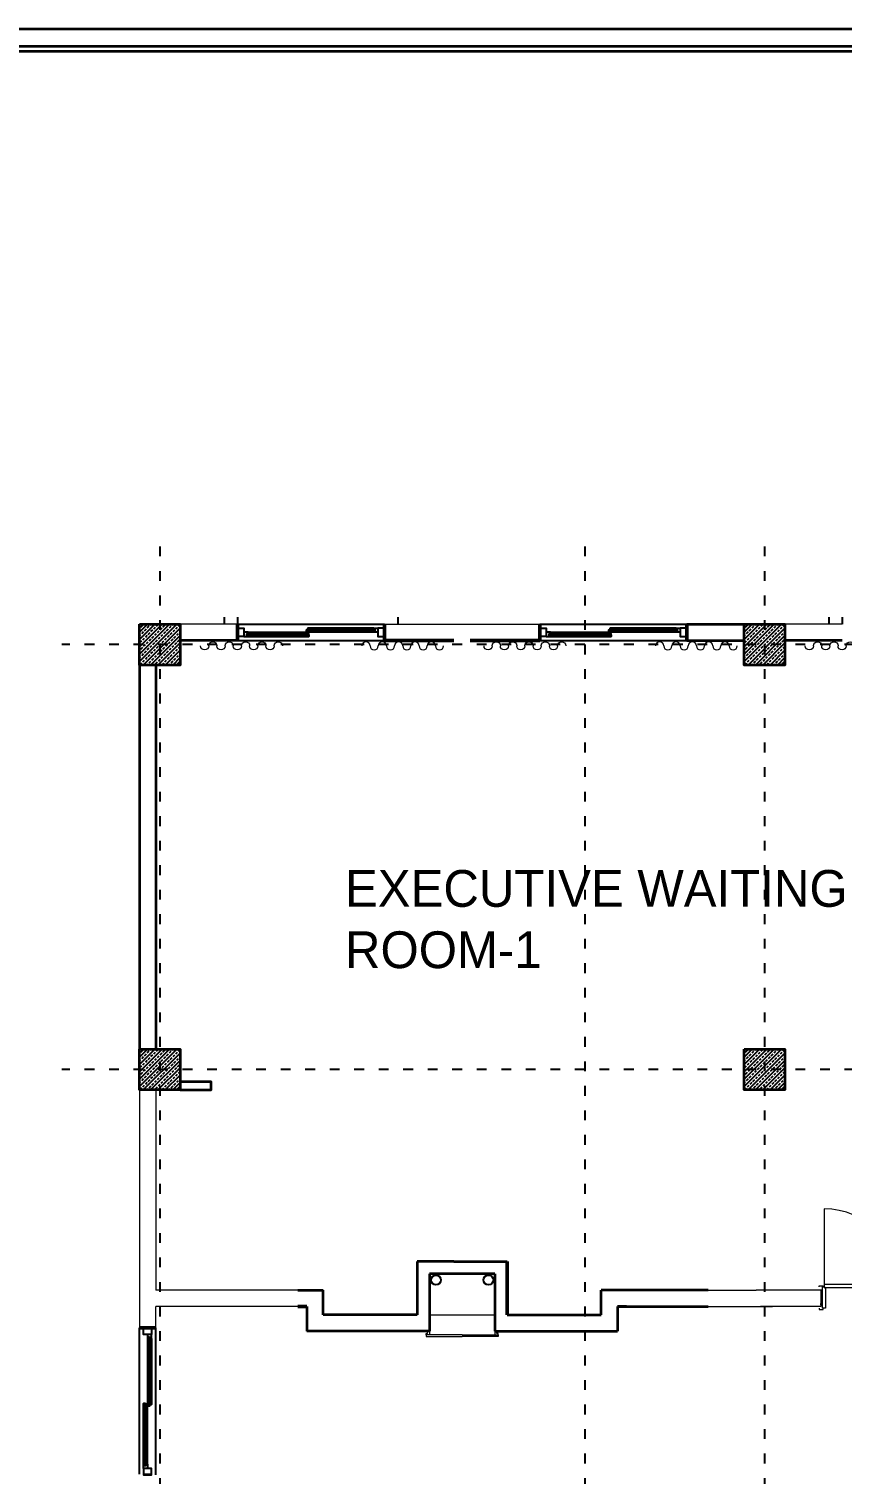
# Model space of a CAD drawing. Header units: millimetres. Extents: x 626118 to 667468, y 4481694 to 4492717.
# Drawn here: x 645914 to 646910, y 4484726 to 4486494 of the extents above; entities that cross this region are included whole.
import ezdxf

# ---------------------------------------------------------------- set-up
doc = ezdxf.new("R2010")
doc.units = ezdxf.units.MM
doc.linetypes.add('ACAD_ISO03W100', pattern=[30, 12, -18])
doc.linetypes.add('DUZ', pattern=[500, 500])
doc.layers.get('0').update_dxf_attribs({"color": 1, "linetype": 'DUZ'})
for name, color, linetype in [('AGAC', 116, 'Continuous'), ('KOLTAR_F', 145, 'Continuous'), ('PEN', 161, 'Continuous'), ('söve', 26, 'DUZ'), ('TESİSAT', 57, 'Continuous')]:
    doc.layers.add(name, color=color, linetype=linetype)
for name, color, linetype, lineweight in [('cam', 143, 'Continuous', 20), ('DUV', 220, 'Continuous', 50), ('DUVAR', 7, 'Continuous', 35), ('FE_PERDE', 205, 'Continuous', 15), ('gor25', 142, 'Continuous', 25), ('iç duvar', 7, 'Continuous', 50), ('KAPEN', 151, 'Continuous', 9), ('KOLON_F', 3, 'Continuous', 35)]:
    doc.layers.add(name, color=color, linetype=linetype, lineweight=lineweight)

# ---------------------------------------------------------------- blocks, each defined once
blk = doc.blocks.new('GEN_BLOCK00601')
at = {"linetype": 'Continuous', "ltscale": 50}
for centre, start, end in [((50, 50), 0, 180), ((150, 50), 180, 0), ((250, 50), 0, 180), ((350, 50), 180, 0), ((450, 50), 0, 180), ((550, 50), 180, 0), ((650, 50), 0, 180), ((750, 50), 180, 0), ((850, 50), 0, 180), ((950, 50), 180, 0)]:
    blk.add_arc(centre, 50, start, end, dxfattribs=at)
for tag in ['FLOOR', 'Sfb']:
    blk.add_attdef(tag, (0, 0), '', height=1)
blk = doc.blocks.new('K210')
for p, q in [((0.04, 0.985), (0.04, 0.032)), ((0.04, 0.032), (0.047, 0.032)), ((0.047, 0.032), (0.047, 0.022)), ((0.047, 0.022), (0.953, 0.022)), ((0.953, 0.032), (0.96, 0.032)), ((0.953, 0.022), (0.953, 0.032)), ((0.96, 0.032), (0.96, 0.065))]:
    blk.add_line(p, q)
for points in [[(-0.02, 0.03), (-0.02, 0.045), (0.03, 0.045), (0.03, 0.03)], [(0.04, 0.065), (0.96, 0.065)], [(1.02, 0.03), (1.02, 0.045), (0.97, 0.045), (0.97, 0.03)], [(0.02, -0.19), (0, -0.19), (0.02, -0.01), (0, -0.01)], [(0.98, -0.19), (1, -0.19), (0.98, -0.01), (1, -0.01)], [(-0.02, -0.23), (-0.02, -0.245), (0.03, -0.245), (0.03, -0.23)], [(1.02, -0.23), (1.02, -0.245), (0.97, -0.245), (0.97, -0.23)]]:
    blk.add_lwpolyline(points)
for points in [[(0.02, 0.03), (0.045, 0.03), (0.045, 0.02), (0.06, 0.02), (0.06, -0.23), (0.02, -0.23)], [(0.98, 0.03), (0.955, 0.03), (0.955, 0.02), (0.94, 0.02), (0.94, -0.23), (0.98, -0.23)]]:
    blk.add_lwpolyline(points, close=True)
blk.add_arc((0.04, 0.065), 0.92, 0, 90)

msp = doc.modelspace()

# ---------------------------------------------------------------- hatches: boundary and pattern name
at = {"layer": 'KOLTAR_F'}
h = msp.add_hatch(dxfattribs=at)
h.set_pattern_fill('ANSI33', color=256, style=0)
h.set_pattern_definition([(45, (-14533.9357, -18646.6584), (-4.4901280605, 4.4901280605), []), (45, (-14529.4456, -18646.6584), (-4.4901280605, 4.4901280605), [3.175, -1.5875])])
h.paths.add_polyline_path([(646049.54, 4485765.81), (646099.54, 4485765.81), (646099.54, 4485715.81), (646049.54, 4485715.81)])
h = msp.add_hatch(dxfattribs=at)
h.set_pattern_fill('ANSI33', color=256, style=0)
h.set_pattern_definition([(45, (-13793.9357, -18646.6584), (-4.4901280605, 4.4901280605), []), (45, (-13789.4456, -18646.6584), (-4.4901280605, 4.4901280605), [3.175, -1.5875])])
h.paths.add_polyline_path([(646789.54, 4485765.81), (646839.54, 4485765.81), (646839.54, 4485715.81), (646789.54, 4485715.81)])
h = msp.add_hatch(dxfattribs=at)
h.set_pattern_fill('ANSI33', color=256, style=0)
h.set_pattern_definition([(45, (-14533.9357, -19166.6584), (-4.4901280605, 4.4901280605), []), (45, (-14529.4456, -19166.6584), (-4.4901280605, 4.4901280605), [3.175, -1.5875])])
h.paths.add_polyline_path([(646049.54, 4485245.81), (646099.54, 4485245.81), (646099.54, 4485195.81), (646049.54, 4485195.81)])
h = msp.add_hatch(dxfattribs=at)
h.set_pattern_fill('ANSI33', color=256, style=0)
h.set_pattern_definition([(45, (-13793.9357, -19166.6584), (-4.4901280605, 4.4901280605), []), (45, (-13789.4456, -19166.6584), (-4.4901280605, 4.4901280605), [3.175, -1.5875])])
h.paths.add_polyline_path([(646789.54, 4485245.81), (646839.54, 4485245.81), (646839.54, 4485195.81), (646789.54, 4485195.81)])

# ---------------------------------------------------------------- linework, layer by layer
at = {"color": 232, "linetype": 'ACAD_ISO03W100'}
for p, q in [((646074.54, 4485860.81), (646074.54, 4482730.81)), ((646594.54, 4485860.81), (646594.54, 4482730.81)), ((646814.54, 4485860.81), (646814.54, 4482730.81)), ((649894.54, 4485740.81), (645954.54, 4485740.81)), ((649894.54, 4485220.81), (645954.54, 4485220.81))]:
    msp.add_line(p, q, dxfattribs=at)
at = {"layer": 'AGAC'}
for p, q in [((646169.54, 4485765.81), (646349.54, 4485765.81)), ((646539.54, 4485765.81), (646719.54, 4485765.81)), ((646169.54, 4485745.81), (646349.54, 4485745.81)), ((646539.54, 4485745.81), (646719.54, 4485745.81)), ((646049.54, 4484725.81), (646049.54, 4484904.82)), ((646069.54, 4484724.82), (646069.54, 4484904.82))]:
    msp.add_line(p, q, dxfattribs=at)
at = {"layer": 'cam'}
for p, q in [((646181.04, 4485753.81), (646257.04, 4485753.81)), ((646181.04, 4485753.31), (646257.04, 4485753.31)), ((646181.04, 4485752.81), (646257.04, 4485752.81)), ((646338.04, 4485758.81), (646254.04, 4485758.81)), ((646338.04, 4485758.31), (646254.04, 4485758.31)), ((646338.04, 4485757.81), (646254.04, 4485757.81)), ((646551.04, 4485753.81), (646627.04, 4485753.81)), ((646551.04, 4485753.31), (646627.04, 4485753.31)), ((646551.04, 4485752.81), (646627.04, 4485752.81)), ((646708.04, 4485758.81), (646624.04, 4485758.81)), ((646708.04, 4485758.31), (646624.04, 4485758.31)), ((646708.04, 4485757.81), (646624.04, 4485757.81)), ((646061.54, 4484893.32), (646061.54, 4484809.32)), ((646061.54, 4484893.32), (646061.54, 4484809.32)), ((646062.04, 4484893.32), (646062.04, 4484809.32)), ((646062.04, 4484893.32), (646062.04, 4484809.32)), ((646062.54, 4484893.32), (646062.54, 4484809.32)), ((646062.54, 4484893.32), (646062.54, 4484809.32)), ((646056.54, 4484736.32), (646056.54, 4484812.32)), ((646057.04, 4484736.32), (646057.04, 4484812.32)), ((646057.54, 4484736.32), (646057.54, 4484812.32))]:
    msp.add_line(p, q, dxfattribs=at)
at = {"layer": 'DUV'}
for p, q in [((646169.54, 4485745.81), (646169.54, 4485765.81)), ((646349.54, 4485745.81), (646349.54, 4485765.81)), ((646539.54, 4485745.81), (646539.54, 4485765.81)), ((646539.54, 4485745.81), (646539.54, 4485765.81)), ((646539.54, 4485745.81), (646539.54, 4485765.81)), ((646719.54, 4485745.81), (646719.54, 4485765.81)), ((646719.54, 4485745.81), (646719.54, 4485765.81)), ((646719.54, 4485745.81), (646719.54, 4485765.81)), ((646349.54, 4485745.81), (646434.54, 4485745.81)), ((646539.54, 4485745.81), (646454.54, 4485745.81)), ((646499.54, 4484985.81), (646499.54, 4484920.81)), ((646243.43, 4484930.81), (646254.54, 4484930.81)), ((646049.54, 4484904.82), (646069.54, 4484904.82)), ((646049.54, 4484904.82), (646069.54, 4484904.82))]:
    msp.add_line(p, q, dxfattribs=at)
at = {"layer": 'DUVAR'}
for p, q in [((646169.54, 4485745.81), (646169.54, 4485765.81)), ((646349.54, 4485745.81), (646349.54, 4485765.81)), ((646539.54, 4485745.81), (646539.54, 4485765.81)), ((646719.54, 4485765.81), (646789.54, 4485765.81)), ((646719.54, 4485745.81), (646719.54, 4485765.81)), ((646169.54, 4485745.81), (646099.54, 4485745.81)), ((646434.54, 4485745.81), (646349.54, 4485745.81)), ((646454.54, 4485745.81), (646539.54, 4485745.81)), ((646719.54, 4485745.81), (646789.54, 4485745.81)), ((646909.54, 4485745.81), (646839.54, 4485745.81)), ((646049.54, 4485715.81), (646049.54, 4485245.81)), ((646069.54, 4485715.81), (646069.54, 4485245.81)), ((646434.54, 4484985.81), (646389.54, 4484985.81)), ((646389.54, 4484985.81), (646389.54, 4484920.81)), ((646434.54, 4484985.81), (646499.54, 4484985.81)), ((646499.54, 4484985.81), (646499.54, 4484920.81)), ((646484.54, 4484970.81), (646404.54, 4484970.81)), ((646404.54, 4484970.81), (646404.54, 4484900.81)), ((646484.54, 4484970.81), (646484.54, 4484900.81)), ((646243.43, 4484950.81), (646274.54, 4484950.81)), ((646274.54, 4484920.81), (646274.54, 4484950.81)), ((646745.65, 4484950.81), (646614.54, 4484950.81)), ((646614.54, 4484920.81), (646614.54, 4484950.81)), ((646254.54, 4484930.81), (646243.43, 4484930.81)), ((646254.54, 4484930.81), (646254.54, 4484900.81)), ((646389.54, 4484920.81), (646274.54, 4484920.81)), ((646499.54, 4484920.81), (646614.54, 4484920.81)), ((646645.65, 4484930.81), (646634.54, 4484930.81)), ((646634.54, 4484930.81), (646634.54, 4484900.81)), ((646634.54, 4484930.81), (646745.65, 4484930.81)), ((646049.54, 4484904.82), (646069.54, 4484904.82)), ((646049.54, 4484904.82), (646069.54, 4484904.82)), ((646404.54, 4484900.81), (646254.54, 4484900.81)), ((646484.54, 4484900.81), (646634.54, 4484900.81))]:
    msp.add_line(p, q, dxfattribs=at)
for points in [[(644324.54, 4486494.17), (651524.54, 4486494.17), (651524.54, 4481694.17), (644324.54, 4481694.17)], [(644345.54, 4486473.17), (651503.54, 4486473.17), (651503.54, 4481715.17), (644345.54, 4481715.17)], [(644351.84, 4486466.87), (651497.24, 4486466.87), (651497.24, 4481721.47), (644351.84, 4481721.47)]]:
    msp.add_lwpolyline(points, close=True, dxfattribs=at)
msp.add_lwpolyline([(646099.54, 4485195.81), (646137.54, 4485195.81), (646137.54, 4485205.81), (646099.54, 4485205.81)], dxfattribs=at)
at = {"layer": 'gor25'}
for p, q in [((646182.54, 4485755.81), (646255.54, 4485755.81)), ((646182.54, 4485750.81), (646255.54, 4485750.81)), ((646336.54, 4485760.81), (646255.54, 4485760.81)), ((646336.54, 4485755.81), (646255.54, 4485755.81)), ((646552.54, 4485755.81), (646625.54, 4485755.81)), ((646552.54, 4485750.81), (646625.54, 4485750.81)), ((646706.54, 4485760.81), (646625.54, 4485760.81)), ((646706.54, 4485755.81), (646625.54, 4485755.81)), ((646059.54, 4484891.82), (646059.54, 4484810.82)), ((646059.54, 4484891.82), (646059.54, 4484810.82)), ((646064.54, 4484891.82), (646064.54, 4484810.82)), ((646064.54, 4484891.82), (646064.54, 4484810.82)), ((646054.54, 4484737.82), (646054.54, 4484810.82)), ((646059.54, 4484737.82), (646059.54, 4484810.82))]:
    msp.add_line(p, q, dxfattribs=at)
at = {"layer": 'iç duvar', "color": 7, "lineweight": 18}
for p, q in [((646169.54, 4485765.81), (646099.54, 4485765.81)), ((646349.54, 4485765.81), (646539.54, 4485765.81)), ((646909.54, 4485765.81), (646839.54, 4485765.81)), ((646049.54, 4485195.81), (646049.54, 4484904.82)), ((646069.54, 4485195.81), (646069.54, 4484950.81)), ((646243.43, 4484950.81), (646069.54, 4484950.81)), ((646745.65, 4484950.81), (646804.54, 4484950.81)), ((646883.43, 4484950.81), (646804.54, 4484950.81)), ((646883.43, 4484950.81), (646883.43, 4484930.81)), ((646243.43, 4484930.81), (646069.54, 4484930.81)), ((646069.54, 4484904.82), (646069.54, 4484930.81)), ((646745.65, 4484930.81), (646824.54, 4484930.81)), ((646883.43, 4484930.81), (646809.54, 4484930.81))]:
    msp.add_line(p, q, dxfattribs=at)
at = {"layer": 'KAPEN'}
msp.add_line((646404.54, 4484920.81), (646484.54, 4484920.81), dxfattribs=at)
for points in [[(646404.54, 4484896.31), (646400.54, 4484896.31), (646400.54, 4484897.81), (646402.04, 4484897.81), (646402.04, 4484900.81), (646404.54, 4484900.81), (646404.54, 4484896.31)], [(646484.54, 4484896.31), (646488.54, 4484896.31), (646488.54, 4484897.81), (646487.04, 4484897.81), (646487.04, 4484900.81), (646484.54, 4484900.81), (646484.54, 4484896.31)], [(646484.54, 4484896.31), (646488.54, 4484896.31), (646488.54, 4484897.81), (646487.04, 4484897.81), (646487.04, 4484900.81), (646484.54, 4484900.81), (646484.54, 4484896.31)]]:
    msp.add_lwpolyline(points, close=True, dxfattribs=at)
for points in [[(646444.54, 4484896.31), (646400.54, 4484896.31), (646400.54, 4484894.31), (646444.54, 4484894.31)], [(646444.54, 4484896.31), (646488.54, 4484896.31), (646488.54, 4484894.31), (646444.54, 4484894.31)]]:
    msp.add_lwpolyline(points, dxfattribs=at)
at = {"layer": 'KOLON_F'}
for points in [[(646049.54, 4485765.81), (646099.54, 4485765.81), (646099.54, 4485715.81), (646049.54, 4485715.81)], [(646789.54, 4485765.81), (646839.54, 4485765.81), (646839.54, 4485715.81), (646789.54, 4485715.81)], [(646049.54, 4485245.81), (646099.54, 4485245.81), (646099.54, 4485195.81), (646049.54, 4485195.81)], [(646789.54, 4485245.81), (646839.54, 4485245.81), (646839.54, 4485195.81), (646789.54, 4485195.81)]]:
    msp.add_lwpolyline(points, close=True, dxfattribs=at)
at = {"layer": 'PEN'}
for points in [[(646177.54, 4485760.81), (646177.54, 4485760.81), (646177.54, 4485750.81), (646169.54, 4485750.81), (646169.54, 4485750.81), (646169.54, 4485760.81), (646169.54, 4485760.81), (646169.54, 4485760.81), (646177.54, 4485760.81)], [(646177.54, 4485755.81), (646177.54, 4485755.81), (646177.54, 4485750.81), (646181.04, 4485750.81), (646181.04, 4485752.81), (646181.04, 4485753.81), (646182.54, 4485753.81), (646182.54, 4485755.81), (646177.54, 4485755.81)], [(646181.04, 4485750.81), (646182.54, 4485750.81), (646182.54, 4485752.81), (646181.04, 4485752.81)], [(646255.54, 4485760.81), (646255.54, 4485760.81), (646255.54, 4485755.81), (646254.04, 4485755.81), (646254.04, 4485757.81), (646254.04, 4485758.81), (646255.54, 4485758.81), (646255.54, 4485760.81), (646255.54, 4485760.81)], [(646254.04, 4485755.81), (646255.54, 4485755.81), (646255.54, 4485757.81), (646254.04, 4485757.81)], [(646255.54, 4485755.81), (646255.54, 4485755.81), (646255.54, 4485750.81), (646257.04, 4485750.81), (646257.04, 4485752.81), (646257.04, 4485753.81), (646255.54, 4485753.81), (646255.54, 4485755.81), (646255.54, 4485755.81)], [(646257.04, 4485750.81), (646255.54, 4485750.81), (646255.54, 4485752.81), (646257.04, 4485752.81)], [(646341.54, 4485760.81), (646341.54, 4485760.81), (646341.54, 4485755.81), (646338.04, 4485755.81), (646338.04, 4485757.81), (646338.04, 4485758.81), (646336.54, 4485758.81), (646336.54, 4485760.81), (646341.54, 4485760.81)], [(646338.04, 4485755.81), (646336.54, 4485755.81), (646336.54, 4485757.81), (646338.04, 4485757.81)], [(646341.54, 4485760.81), (646341.54, 4485760.81), (646341.54, 4485750.81), (646349.54, 4485750.81), (646349.54, 4485750.81), (646349.54, 4485760.81), (646349.54, 4485760.81), (646349.54, 4485760.81), (646341.54, 4485760.81)], [(646547.54, 4485760.81), (646547.54, 4485760.81), (646547.54, 4485750.81), (646539.54, 4485750.81), (646539.54, 4485750.81), (646539.54, 4485760.81), (646539.54, 4485760.81), (646539.54, 4485760.81), (646547.54, 4485760.81)], [(646547.54, 4485755.81), (646547.54, 4485755.81), (646547.54, 4485750.81), (646551.04, 4485750.81), (646551.04, 4485752.81), (646551.04, 4485753.81), (646552.54, 4485753.81), (646552.54, 4485755.81), (646547.54, 4485755.81)], [(646551.04, 4485750.81), (646552.54, 4485750.81), (646552.54, 4485752.81), (646551.04, 4485752.81)], [(646625.54, 4485760.81), (646625.54, 4485760.81), (646625.54, 4485755.81), (646624.04, 4485755.81), (646624.04, 4485757.81), (646624.04, 4485758.81), (646625.54, 4485758.81), (646625.54, 4485760.81), (646625.54, 4485760.81)], [(646624.04, 4485755.81), (646625.54, 4485755.81), (646625.54, 4485757.81), (646624.04, 4485757.81)], [(646625.54, 4485755.81), (646625.54, 4485755.81), (646625.54, 4485750.81), (646627.04, 4485750.81), (646627.04, 4485752.81), (646627.04, 4485753.81), (646625.54, 4485753.81), (646625.54, 4485755.81), (646625.54, 4485755.81)], [(646627.04, 4485750.81), (646625.54, 4485750.81), (646625.54, 4485752.81), (646627.04, 4485752.81)], [(646711.54, 4485760.81), (646711.54, 4485760.81), (646711.54, 4485755.81), (646708.04, 4485755.81), (646708.04, 4485757.81), (646708.04, 4485758.81), (646706.54, 4485758.81), (646706.54, 4485760.81), (646711.54, 4485760.81)], [(646708.04, 4485755.81), (646706.54, 4485755.81), (646706.54, 4485757.81), (646708.04, 4485757.81)], [(646711.54, 4485760.81), (646711.54, 4485760.81), (646711.54, 4485750.81), (646719.54, 4485750.81), (646719.54, 4485750.81), (646719.54, 4485760.81), (646719.54, 4485760.81), (646719.54, 4485760.81), (646711.54, 4485760.81)], [(646064.54, 4484896.82), (646064.54, 4484896.82), (646054.54, 4484896.82), (646054.54, 4484904.82), (646054.54, 4484904.82), (646064.54, 4484904.82), (646064.54, 4484904.82), (646064.54, 4484904.82), (646064.54, 4484896.82)], [(646064.54, 4484896.82), (646064.54, 4484896.82), (646054.54, 4484896.82), (646054.54, 4484904.82), (646054.54, 4484904.82), (646064.54, 4484904.82), (646064.54, 4484904.82), (646064.54, 4484904.82), (646064.54, 4484896.82)], [(646064.54, 4484896.82), (646064.54, 4484896.82), (646059.54, 4484896.82), (646059.54, 4484893.32), (646061.54, 4484893.32), (646062.54, 4484893.32), (646062.54, 4484891.82), (646064.54, 4484891.82), (646064.54, 4484896.82)], [(646064.54, 4484896.82), (646064.54, 4484896.82), (646059.54, 4484896.82), (646059.54, 4484893.32), (646061.54, 4484893.32), (646062.54, 4484893.32), (646062.54, 4484891.82), (646064.54, 4484891.82), (646064.54, 4484896.82)], [(646059.54, 4484893.32), (646059.54, 4484891.82), (646061.54, 4484891.82), (646061.54, 4484893.32)], [(646059.54, 4484893.32), (646059.54, 4484891.82), (646061.54, 4484891.82), (646061.54, 4484893.32)], [(646059.54, 4484810.82), (646059.54, 4484810.82), (646054.54, 4484810.82), (646054.54, 4484812.32), (646056.54, 4484812.32), (646057.54, 4484812.32), (646057.54, 4484810.82), (646059.54, 4484810.82), (646059.54, 4484810.82)], [(646054.54, 4484812.32), (646054.54, 4484810.82), (646056.54, 4484810.82), (646056.54, 4484812.32)], [(646059.54, 4484810.82), (646059.54, 4484810.82), (646054.54, 4484810.82), (646054.54, 4484812.32), (646056.54, 4484812.32), (646057.54, 4484812.32), (646057.54, 4484810.82), (646059.54, 4484810.82), (646059.54, 4484810.82)], [(646054.54, 4484812.32), (646054.54, 4484810.82), (646056.54, 4484810.82), (646056.54, 4484812.32)], [(646059.54, 4484809.32), (646059.54, 4484810.82), (646061.54, 4484810.82), (646061.54, 4484809.32)], [(646064.54, 4484810.82), (646064.54, 4484810.82), (646059.54, 4484810.82), (646059.54, 4484809.32), (646061.54, 4484809.32), (646062.54, 4484809.32), (646062.54, 4484810.82), (646064.54, 4484810.82), (646064.54, 4484810.82)], [(646059.54, 4484809.32), (646059.54, 4484810.82), (646061.54, 4484810.82), (646061.54, 4484809.32)], [(646064.54, 4484810.82), (646064.54, 4484810.82), (646059.54, 4484810.82), (646059.54, 4484809.32), (646061.54, 4484809.32), (646062.54, 4484809.32), (646062.54, 4484810.82), (646064.54, 4484810.82), (646064.54, 4484810.82)], [(646059.54, 4484732.82), (646059.54, 4484732.82), (646054.54, 4484732.82), (646054.54, 4484736.32), (646056.54, 4484736.32), (646057.54, 4484736.32), (646057.54, 4484737.82), (646059.54, 4484737.82), (646059.54, 4484732.82)], [(646054.54, 4484736.32), (646054.54, 4484737.82), (646056.54, 4484737.82), (646056.54, 4484736.32)], [(646059.54, 4484732.82), (646059.54, 4484732.82), (646054.54, 4484732.82), (646054.54, 4484736.32), (646056.54, 4484736.32), (646057.54, 4484736.32), (646057.54, 4484737.82), (646059.54, 4484737.82), (646059.54, 4484732.82)], [(646054.54, 4484736.32), (646054.54, 4484737.82), (646056.54, 4484737.82), (646056.54, 4484736.32)], [(646059.54, 4484732.82), (646059.54, 4484732.82), (646054.54, 4484732.82), (646054.54, 4484736.32), (646056.54, 4484736.32), (646057.54, 4484736.32), (646057.54, 4484737.82), (646059.54, 4484737.82), (646059.54, 4484732.82)], [(646054.54, 4484736.32), (646054.54, 4484737.82), (646056.54, 4484737.82), (646056.54, 4484736.32)], [(646064.54, 4484732.82), (646064.54, 4484732.82), (646054.54, 4484732.82), (646054.54, 4484725.81), (646054.54, 4484725.81), (646064.54, 4484725.81), (646064.54, 4484725.81), (646064.54, 4484725.81), (646064.54, 4484732.82)], [(646064.54, 4484732.82), (646064.54, 4484732.82), (646054.54, 4484732.82), (646054.54, 4484725.81), (646054.54, 4484725.81), (646064.54, 4484725.81), (646064.54, 4484725.81), (646064.54, 4484725.81), (646064.54, 4484732.82)], [(646064.54, 4484732.82), (646064.54, 4484732.82), (646054.54, 4484732.82), (646054.54, 4484724.82), (646054.54, 4484724.82), (646064.54, 4484724.82), (646064.54, 4484724.82), (646064.54, 4484724.82), (646064.54, 4484732.82)]]:
    msp.add_lwpolyline(points, close=True, dxfattribs=at)
at = {"layer": 'söve'}
for p, q in [((646153.41, 4485774.39), (646153.41, 4485765.81)), ((646169.54, 4485774.39), (646169.54, 4485765.81)), ((646365.67, 4485774.18), (646365.67, 4485765.81)), ((646893.41, 4485774.39), (646893.41, 4485765.81)), ((646909.54, 4485774.39), (646909.54, 4485765.81))]:
    msp.add_line(p, q, dxfattribs=at)
at = {"layer": 'TESİSAT', "color": 8}
for centre in [(646412.51, 4484963.38), (646476.78, 4484963.38)]:
    msp.add_circle(centre, 6, dxfattribs=at)

# ---------------------------------------------------------------- block references
at = {"layer": 'FE_PERDE', "yscale": 0.10000020265579, "zscale": 0.10000020265579, "rotation": 180}
for p, xscale in [((646124.54, 4485744.31), -0.10000020265579), ((646781.28, 4485744.31), 0.10000020265579), ((646864.54, 4485744.31), -0.10000020265579)]:
    msp.add_blockref('GEN_BLOCK00601', p, dxfattribs=dict(at, xscale=xscale))
at = {"layer": 'FE_PERDE', "extrusion": (0, 0, -1), "yscale": 0.10000020265579, "zscale": -0.10000020265579, "rotation": 180}
for p, xscale in [((-646421.87, 4485744.31), -0.10000020265579), ((-646471.32, 4485744.31), 0.10000020265579)]:
    msp.add_blockref('GEN_BLOCK00601', p, dxfattribs=dict(at, xscale=xscale))
at = {"layer": 'KAPEN', "xscale": 100, "yscale": 100, "zscale": 100}
msp.add_blockref('K210', (646883.43, 4484951.81), dxfattribs=at)

# ---------------------------------------------------------------- texts
at = {"insert": (646301.19, 4485464.94), "char_height": 45, "attachment_point": 1}
msp.add_mtext_dynamic_manual_height_columns('{\\fCentury Gothic|b0|i0|c0|p34;\\C7;EXECUTIVE WAITING ROOM-1}', width=654.1726, gutter_width=9.38, heights=[0], dxfattribs=at)

doc.saveas('drawing.dxf')
